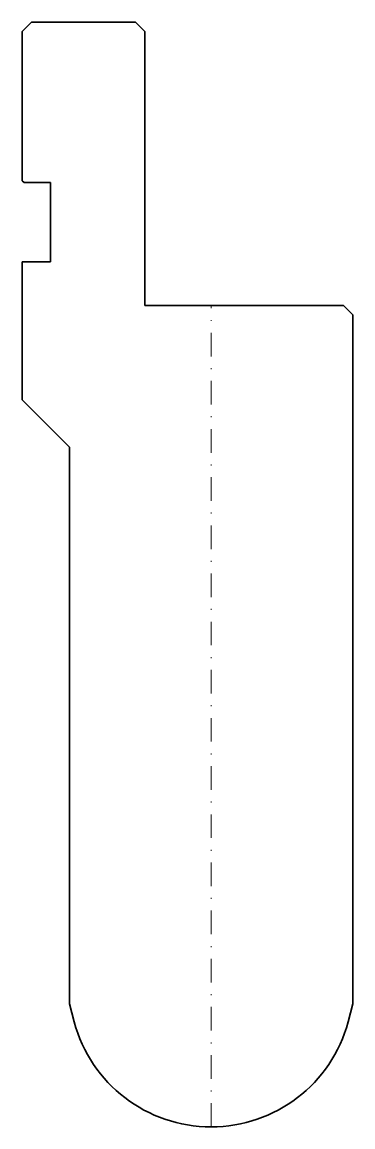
# Model space of a CAD drawing. Header units: millimetres. Extents: x -20 to 15, y 0 to 117.
import ezdxf

# ---------------------------------------------------------------- set-up
doc = ezdxf.new("R2010")
doc.units = ezdxf.units.MM
doc.header["$LTSCALE"] = 5
doc.linetypes.add('AUSGEZOGEN', pattern=[0])
doc.linetypes.add('DASHDOT', pattern=[1, 0.5, -0.25, 0, -0.25])
doc.layers.add('2', color=7, linetype='Continuous')

msp = doc.modelspace()

# ---------------------------------------------------------------- linework, layer by layer
at = {"layer": '2', "color": 7, "linetype": 'AUSGEZOGEN', "lineweight": 35}
for p, q in [((-19, 117), (-20, 116)), ((-8, 117), (-19, 117)), ((-7, 116), (-8, 117)), ((-20, 116), (-20, 100.2)), ((-7, 87), (-7, 116)), ((-20, 100.2), (-19.8, 100)), ((-19.8, 100), (-17, 100)), ((-17, 100), (-17, 91.6)), ((-17, 91.6), (-20, 91.6)), ((-20, 91.6), (-20, 77)), ((14, 87), (-7, 87)), ((15, 86), (14, 87)), ((15, 13.03), (15, 86)), ((-20, 77), (-15, 72)), ((-15, 72), (-15, 13.03)), ((-15, 13.03), (-14.49, 11.12)), ((14.49, 11.12), (15, 13.03))]:
    msp.add_line(p, q, dxfattribs=at)
at = {"layer": '2', "color": 7, "linetype": 'DASHDOT', "lineweight": 18}
msp.add_line((0, 0), (0, 87), dxfattribs=at)
at = {"layer": '2', "color": 7, "linetype": 'AUSGEZOGEN', "lineweight": 35}
msp.add_arc((0, 15), 15, 195, 345, dxfattribs=at)

doc.saveas('drawing.dxf')
